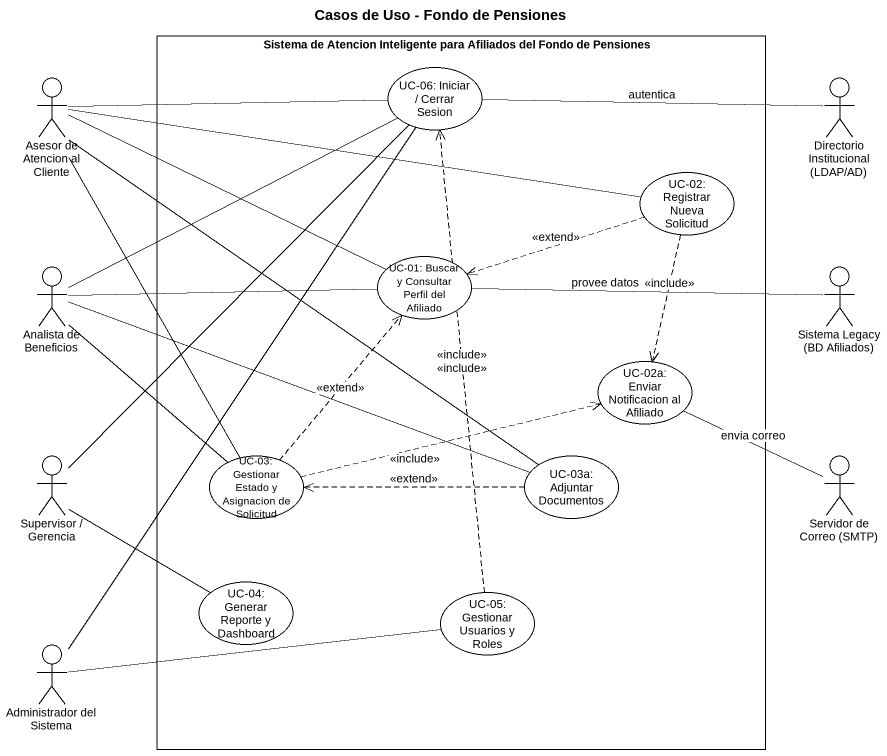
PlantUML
@startuml
title Casos de Uso - Fondo de Pensiones
rectangle "Sistema de Atencion Inteligente para Afiliados del Fondo de Pensiones" as Sistema_de_Atencion {
  usecase "UC-06: Iniciar / Cerrar Sesion" as UC_06_Iniciar_Cerrar_Sesion
  usecase "UC-02: Registrar Nueva Solicitud" as UC_02_Registrar_Nueva
  usecase "UC-01: Buscar y Consultar Perfil del Afiliado" as UC_01_Buscar_y_Consultar
  usecase "UC-02a: Enviar Notificacion al Afiliado" as UC_02a_Enviar_Notificacion
  usecase "UC-03: Gestionar Estado y Asignacion de Solicitud" as UC_03_Gestionar_Estado_y
  usecase "UC-03a: Adjuntar Documentos" as UC_03a_Adjuntar_Documentos
  usecase "UC-04: Generar Reporte y Dashboard" as UC_04_Generar_Reporte_y
  usecase "UC-05: Gestionar Usuarios y Roles" as UC_05_Gestionar_Usuarios_y
}
actor "Asesor de Atencion al Cliente" as Asesor_de_Atencion_al
actor "Directorio Institucional (LDAP/AD)" as Directorio_Institucional
actor "Analista de Beneficios" as Analista_de_Beneficios
actor "Sistema Legacy (BD Afiliados)" as Sistema_Legacy_BD_Afiliados
actor "Supervisor / Gerencia" as Supervisor_Gerencia
actor "Servidor de Correo (SMTP)" as Servidor_de_Correo_SMTP
actor "Administrador del Sistema" as Administrador_del_Sistema
Asesor_de_Atencion_al -right- UC_06_Iniciar_Cerrar_Sesion
Asesor_de_Atencion_al -right- UC_02_Registrar_Nueva
Asesor_de_Atencion_al -right- UC_01_Buscar_y_Consultar
Asesor_de_Atencion_al -- UC_03_Gestionar_Estado_y
Asesor_de_Atencion_al -- UC_03a_Adjuntar_Documentos
Directorio_Institucional -left- UC_06_Iniciar_Cerrar_Sesion : autentica
UC_02_Registrar_Nueva .left.> UC_01_Buscar_y_Consultar : <<extend>>
UC_02_Registrar_Nueva ..> UC_02a_Enviar_Notificacion : <<include>>
Analista_de_Beneficios -up- UC_06_Iniciar_Cerrar_Sesion
Analista_de_Beneficios -right- UC_01_Buscar_y_Consultar
Analista_de_Beneficios -- UC_03_Gestionar_Estado_y
Analista_de_Beneficios -right- UC_03a_Adjuntar_Documentos
Sistema_Legacy_BD_Afiliados -left- UC_01_Buscar_y_Consultar : provee datos
Supervisor_Gerencia -up- UC_06_Iniciar_Cerrar_Sesion
Supervisor_Gerencia -right- UC_04_Generar_Reporte_y
UC_03_Gestionar_Estado_y .up.> UC_01_Buscar_y_Consultar : <<extend>>
UC_03_Gestionar_Estado_y .right.> UC_02a_Enviar_Notificacion : <<include>>
UC_03a_Adjuntar_Documentos .left.> UC_03_Gestionar_Estado_y : <<extend>>
Servidor_de_Correo_SMTP -up- UC_02a_Enviar_Notificacion : envia correo
UC_05_Gestionar_Usuarios_y .up.> UC_06_Iniciar_Cerrar_Sesion : <<include>>\n<<include>>
Administrador_del_Sistema -up- UC_06_Iniciar_Cerrar_Sesion
Administrador_del_Sistema -right- UC_05_Gestionar_Usuarios_y
@enduml
